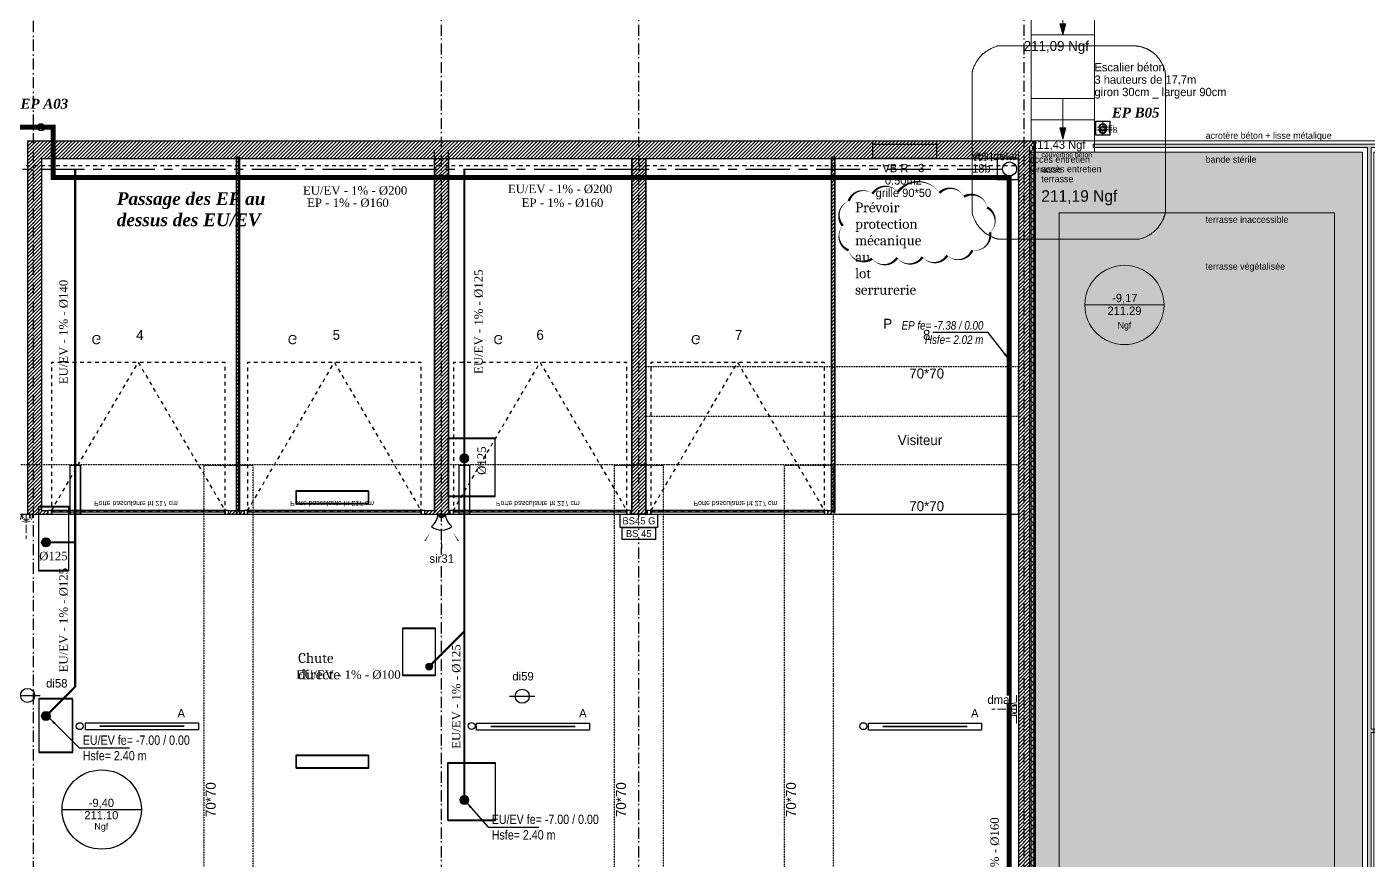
# Model space of a CAD drawing. Header units: centimetres. Extents: x 2191 to 12545, y -680 to 18662.
# Drawn here: x 5578 to 7479, y 8699 to 9880 of the extents above; entities that cross this region are included whole.
import ezdxf

# ---------------------------------------------------------------- set-up
doc = ezdxf.new("R2010")
doc.units = ezdxf.units.CM
for name, pattern in [('ACAD_ISO02W100', [15, 12, -3]), ('prlm_ep', [2.5, 1.25, -0.25, 0.25, -0.25, 0.25, -0.25]), ('prlm_eu', [2, 1.25, -0.25, 0.25, -0.25]), ('Style de ligne -1', [0.41664, 0.20828, -0.20836]), ('Style de ligne -6', [1.04164, 0.625, -0.20828, 0.06943, -0.13893]), ('VW-01', [0.41656, 0.20828, -0.20828])]:
    doc.linetypes.add(name, pattern=pattern)
for name, color, linetype, lineweight in [('B BATI-structure', 40, 'VW-01', 30), ('C ANNOTATIONS-modifications', 7, 'Continuous', 5), ('prlm-ELEC-CFO', 1, 'Continuous', 25), ('prlm-ELEC-SSI', 6, 'Continuous', 25)]:
    doc.layers.add(name, color=color, linetype=linetype, lineweight=lineweight)
for name, color, linetype in [('B GÈnÈral_Hatch', 252, 'Continuous'), ('B Général', 252, 'Continuous'), ('C ANNOTATIONS-axes horizontaux', 252, 'Style de ligne -1'), ('C ANNOTATIONS-niveaux', 252, 'Continuous'), ('C ANNOTATIONS-prestations', 252, 'Continuous'), ('C ANNOTATIONS-texte', 252, 'Continuous'), ('Général', 252, 'Continuous'), ('prlm-EAU-EP', 141, 'Continuous'), ('prlm-EAU-EPEXT', 145, 'Continuous'), ('prlm-EAU-EUEV', 25, 'Continuous'), ('prlm-GT', 242, 'Continuous'), ('prlm-MOD', 64, 'Continuous')]:
    doc.layers.add(name, color=color, linetype=linetype)
doc.styles.add('Eurostile', font='Eurosti.TTF')
doc.styles.add('Eurostile (bold)', font='Eurostib.TTF')
doc.styles.add('Eurostile (italic)', font='Eurostib.TTF')
doc.styles.add('prlm-eau-ep', font='timesbi.ttf', dxfattribs={"height": 18})
doc.styles.add('prlm-eau-euev', font='pala.ttf', dxfattribs={"height": 18})
doc.styles.add('prlm-elec-cfo', font='comic.ttf', dxfattribs={"height": 12})
doc.styles.add('prlm-elec-ssi', font='comic.ttf', dxfattribs={"height": 12})
doc.styles.add('prlm-mod', font='cambriaz.ttf', dxfattribs={"height": 18})
doc.styles.get("Standard").update_dxf_attribs({"font": 'isocp.shx', "height": 15})
doc.styles.add('Times New Roman (bold italic)', font='timesbi.ttf')
doc.dimstyles.new('ISO-25', dxfattribs={"dimtxt": 2.5, "dimasz": 2.5, "dimexe": 1.25, "dimexo": 0.625, "dimtad": 1, "dimtxsty": 'Standard', "dimcen": 2.5, "dimadec": 0, "dimazin": 0, "dimtfac": 1, "dimtmove": 0, "dimatfit": 3, "dimfxl": 1, "dimarcsym": 0})
pattern_1 = [(45, (-631.0246, 4809.0234), (2.4253472, -2.6458333), [])]

# ---------------------------------------------------------------- blocks, each defined once
blk = doc.blocks.new('Groupe-149-1')
at = {"layer": 'B GÈnÈral_Hatch', "linetype": 'Continuous', "lineweight": 0}
h = blk.add_hatch(color=7, dxfattribs=at)
h.paths.add_polyline_path([(8102.5, 3271.4), (7632.5, 3271.4), (7632.5, 4893.4), (8102.5, 4893.4)])
h.paths.add_polyline_path([(7672.5, 3311.4), (8062.9, 3311.4), (8062.9, 4807.5), (7672.5, 4807.5), (7672.5, 3305.9)])
at = {"layer": 'B GÈnÈral_Hatch', "linetype": 'Continuous', "lineweight": 5}
h = blk.add_hatch(dxfattribs=at)
h.set_pattern_fill('H_BETON', style=0, pattern_type=2)
h.set_pattern_definition([(-142.125, (18.52, 3.53), (43.7117, -46.2287), [20.1116, -70.00223]), (-46.603, (18.52, 3.53), (74.8986, 50.10696), [10.1363, -53.48606]), (-168.1342, (25.97, -3.92), (43.22876, -46.14675), [23.8315, -66.28233]), (-45, (74.487, 21.94), (26.14722, 36.694), [3.74198, -41.31494]), (28.99596, (32.19, 40.13), (42.29579, -18.18976), [4.24987, -37.59605]), (-23.1986, (33.07, 39.688), (10.64927, 43.78035), [6.71663, -38.34028]), (-45.27307, (35.91, 42.19), (26.3218, 36.56896), [6.6235, -39.4178]), (-170.5377, (0, 0), (58.6455, -170.4193), [10.729, -169.4987]), (-107.3538, (-22.49, 19.844), (44.63721, -6.13557), [7.39208, -37.66483]), (-54.46244, (-22.49, 19.844), (45.86113, -6.17366), [7.58682, -37.4701]), (179.84497, (-18.991, 13.656), (41.80673, -21.85841), [5.26239, -34.29632])])
h.paths.add_polyline_path([(7672.5, 4807.5), (8062.9, 4807.5), (8062.9, 3311.4), (7672.5, 3311.4)])
at = {"layer": 'B Général', "color": 7, "linetype": 'Continuous', "lineweight": 20, "flags": 128}
for points in [[(8102.5, 3271.4), (7632.5, 3271.4), (7632.5, 4893.4), (8102.5, 4893.4)], [(7672.5, 3311.4), (8062.9, 3311.4), (8062.9, 4807.5), (7672.5, 4807.5), (7672.5, 3305.9)]]:
    blk.add_lwpolyline(points, close=True, dxfattribs=at)
at = {"layer": 'B Général', "color": 7, "linetype": 'Continuous', "lineweight": 5, "flags": 128}
blk.add_lwpolyline([(7672.5, 4807.5), (8062.9, 4807.5), (8062.9, 3311.4), (7672.5, 3311.4)], close=True, dxfattribs=at)
blk = doc.blocks.new('Alti BAT B TERRASSE R-3')
at = {"layer": 'C ANNOTATIONS-niveaux', "color": 7, "linetype": 'Continuous', "lineweight": 5}
blk.add_line((-56.7, -0.5), (55.8, -0.5), dxfattribs=at)
blk.add_circle((-0.5, -0.5), 56.2, dxfattribs=at)
at = {"layer": 'C ANNOTATIONS-niveaux', "color": 7, "attachment_point": 2, "rotation": 0, "line_spacing_factor": 0.894142, "style": 'Eurostile'}
for s, insert, char_height in [('-9,17', (0, 15.3), 11.77), ('211.29', (-0.5, -2.7), 11.77), ('Ngf', (-0.5, -24.5), 9.41)]:
    blk.add_mtext(s, dxfattribs=dict(at, insert=insert, char_height=char_height))
blk = doc.blocks.new('EP')
at = {"layer": 'B GÈnÈral_Hatch', "linetype": 'Continuous', "lineweight": 0}
h = blk.add_hatch(color=7, dxfattribs=at)
edge = h.paths.add_edge_path()
edge.add_arc((0, 0), 5, 0, 180, ccw=False)
edge.add_arc((0, 0), 5, 180, 360, ccw=False)
edge = h.paths.add_edge_path()
edge.add_arc((0, 0), 4.33, 0, 180, ccw=False)
edge.add_arc((0, 0), 4.33, 180, 360, ccw=False)
at = {"layer": 'B Général', "color": 7, "linetype": 'Continuous', "lineweight": 5}
for p, q in [((-7.5, 0), (-2.5, 0)), ((0, 7.5), (0, 2.5)), ((7.5, 0), (2.5, 0)), ((0, -7.5), (0, -2.5))]:
    blk.add_line(p, q, dxfattribs=at)
at = {"layer": 'B Général', "color": 7, "linetype": 'Continuous', "lineweight": 5, "flags": 128}
for points in [[(-5, 0, -1), (5, 0, -1)], [(-4.3, 0, -1), (4.3, 0, -1)]]:
    blk.add_lwpolyline(points, format="xyb", close=True, dxfattribs=at)
at = {"layer": 'C ANNOTATIONS-prestations', "insert": (7.5, 4), "char_height": 7.06, "attachment_point": 1, "line_spacing_factor": 0.894142, "style": 'Eurostile'}
blk.add_mtext('EP', dxfattribs=at)
blk = doc.blocks.new('xi.epext')
at = {"layer": 'prlm-EAU-EPEXT', "color": 0, "linetype": 'ByBlock', "lineweight": -2}
blk.add_circle((0, 0), 5, dxfattribs=at)
blk = doc.blocks.new('Groupe-163-1')
at = {"layer": 'prlm-EAU-EPEXT'}
blk.add_blockref('xi.epext', (7734.2, 4928.8), dxfattribs=at)
at = {"layer": 'prlm-EAU-EPEXT', "insert": (7747.2, 4956.4), "char_height": 13.99, "width": 86.195, "attachment_point": 1, "line_spacing_factor": 1.004802, "style": 'Times New Roman (bold italic)'}
blk.add_mtext('EP B05', dxfattribs=at)
blk = doc.blocks.new('Groupe-164-1')
at = {"layer": 'B GÈnÈral_Hatch', "linetype": 'Continuous', "lineweight": 0}
for points in [[(7681.8, 5075.3), (7677.5, 5059.4), (7673.3, 5075.3)], [(7681.8, 4927.9), (7677.5, 4912), (7673.3, 4927.9)]]:
    blk.add_hatch(color=7, dxfattribs=at).paths.add_polyline_path(points)
at = {"layer": 'B Général', "color": 7, "linetype": 'Continuous', "lineweight": 5}
for p, q in [((7677.5, 5164.4), (7677.5, 5059.4)), ((7677.5, 4969.4), (7677.5, 4912)), ((7722.5, 4939.4), (7632.5, 4939.4)), ((7722.5, 4909.4), (7632.5, 4909.4))]:
    blk.add_line(p, q, dxfattribs=at)
at = {"layer": 'B Général', "color": 7, "linetype": 'Style de ligne -1', "lineweight": 5, "flags": 128}
for points in [[(7632.5, 5269.4), (7632.5, 5299.4), (7722.5, 5299.4), (7722.5, 5269.4)], [(7632.5, 5239.4), (7632.5, 5269.4), (7722.5, 5269.4), (7722.5, 5239.4)], [(7632.5, 5209.4), (7632.5, 5239.4), (7722.5, 5239.4), (7722.5, 5209.4)], [(7632.5, 5179.4), (7632.5, 5209.4), (7722.5, 5209.4), (7722.5, 5179.4)], [(7632.5, 5179.4), (7632.5, 5149.4), (7722.5, 5179.4)]]:
    blk.add_lwpolyline(points, close=True, dxfattribs=at)
at = {"layer": 'B Général', "color": 7, "linetype": 'Continuous', "lineweight": 5, "flags": 128}
blk.add_lwpolyline([(7632.5, 5149.4), (7722.5, 5149.4), (7722.5, 5179.4)], dxfattribs=at)
for points in [[(7632.5, 5119.4), (7632.5, 5149.4), (7722.5, 5149.4), (7722.5, 5119.4)], [(7632.5, 5089.4), (7632.5, 5119.4), (7722.5, 5119.4), (7722.5, 5089.4)], [(7632.5, 5059.4), (7632.5, 5089.4), (7722.5, 5089.4), (7722.5, 5059.4)], [(7722.5, 5059.4), (7722.5, 4969.4), (7632.5, 4969.4), (7632.5, 5059.4)], [(7681.8, 5075.3), (7677.5, 5059.4), (7673.3, 5075.3)], [(7722.5, 4969.4), (7722.5, 4909.4), (7632.5, 4909.4), (7632.5, 4969.4)], [(7681.8, 4927.9), (7677.5, 4912), (7673.3, 4927.9)]]:
    blk.add_lwpolyline(points, close=True, dxfattribs=at)
blk = doc.blocks.new('Groupe-165-1')
at = {"layer": 'C ANNOTATIONS-niveaux', "color": 7, "insert": (7622.2, 5050.9), "char_height": 14.12, "attachment_point": 1, "line_spacing_factor": 0.894142, "style": 'Eurostile (italic)'}
blk.add_mtext('211,09 Ngf', dxfattribs=at)
blk = doc.blocks.new('A 70.Parking Spaces-2')
at = {"layer": 'B Général', "linetype": 'Continuous'}
for p, q in [((0, 0), (0, 500)), ((278.5, 0), (278.5, 500)), ((557, 0), (557, 500)), ((0, 0), (557, 0))]:
    blk.add_line(p, q, dxfattribs=at)
at = {"layer": 'B Général', "extrusion": (0, 0, -1), "char_height": 14.12, "attachment_point": 5, "text_direction": (1, 0, 0), "line_spacing_factor": 0.894142, "style": 'Eurostile'}
for s, insert in [('4', (139.25, 250)), ('5', (417.75, 250))]:
    blk.add_mtext(s, dxfattribs=dict(at, insert=insert))
blk = doc.blocks.new('A 70.Parking Spaces-3')
at = {"layer": 'B Général', "linetype": 'Continuous'}
for p, q in [((0, 0), (0, 500)), ((260, 0), (260, 500)), ((0, 0), (260, 0))]:
    blk.add_line(p, q, dxfattribs=at)
at = {"layer": 'B Général', "extrusion": (0, 0, -1), "insert": (130, 250), "char_height": 14.1, "attachment_point": 5, "text_direction": (1, 0, 0), "line_spacing_factor": 0.894142, "style": 'Eurostile'}
blk.add_mtext('6', dxfattribs=at)
blk = doc.blocks.new('A 70.Parking Spaces-5')
at = {"layer": 'B Général', "linetype": 'Continuous'}
for p, q in [((0, 0), (0, 500)), ((263, 0), (263, 500)), ((0, 0), (263, 0))]:
    blk.add_line(p, q, dxfattribs=at)
at = {"layer": 'B Général', "extrusion": (0, 0, -1), "insert": (131.5, 250), "char_height": 14.1, "attachment_point": 5, "text_direction": (1, 0, 0), "line_spacing_factor": 0.894142, "style": 'Eurostile'}
blk.add_mtext('7', dxfattribs=at)
blk = doc.blocks.new('A 70.Alti BAT A R-3')
at = {"layer": 'C ANNOTATIONS-niveaux', "linetype": 'Continuous'}
blk.add_line((-56.2, 0), (56.2, 0), dxfattribs=at)
blk.add_circle((0, 0), 56.2, dxfattribs=at)
at = {"layer": 'C ANNOTATIONS-niveaux', "attachment_point": 2, "rotation": 0, "line_spacing_factor": 0.894142, "style": 'Eurostile'}
for s, insert, char_height in [('-9,40', (-0.5, 15.3), 11.77), ('211.10', (-0.5, -2.2), 11.77), ('Ngf', (-0.5, -19.2), 9.41)]:
    blk.add_mtext(s, dxfattribs=dict(at, insert=insert, char_height=char_height))
blk = doc.blocks.new('A 70.Parking Spaces-8')
at = {"layer": 'B Général', "linetype": 'Continuous'}
for p, q in [((0, 0), (0, 500)), ((260, 0), (260, 500)), ((0, 0), (260, 0))]:
    blk.add_line(p, q, dxfattribs=at)
at = {"layer": 'B Général', "extrusion": (0, 0, -1), "insert": (130, 250), "char_height": 14.1, "attachment_point": 5, "text_direction": (1, 0, 0), "line_spacing_factor": 0.894142, "style": 'Eurostile'}
blk.add_mtext('8', dxfattribs=at)
blk = doc.blocks.new('A 70.Porte basculante ht200cm')
at = {"layer": 'B Général', "linetype": 'Style de ligne -1', "ltscale": 25.4}
for p, q in [((-123, -2.5), (0, -212.5)), ((0, -212.5), (123, -2.5))]:
    blk.add_line(p, q, dxfattribs=at)
at = {"layer": 'B Général', "linetype": 'Continuous', "flags": 128}
for points in [[(-128, 2.5), (128, 2.5), (128, -2.5), (-128, -2.5)], [(-123, 2.5), (123, 2.5), (123, -0.5), (-123, -0.5)]]:
    blk.add_lwpolyline(points, close=True, dxfattribs=at)
at = {"layer": 'B Général', "flags": 128}
for points in [[(-128, 2.5), (-123, 2.5), (-123, -2.5), (-128, -2.5)], [(123, 2.5), (128, 2.5), (128, -2.5), (123, -2.5)]]:
    blk.add_lwpolyline(points, close=True, dxfattribs=at)
at = {"layer": 'B Général', "linetype": 'Style de ligne -1', "ltscale": 25.4, "flags": 128}
blk.add_lwpolyline([(-123, -2.5), (123, -2.5), (123, -212.5), (-123, -212.5)], close=True, dxfattribs=at)
at = {"layer": 'B Général', "insert": (-66, -238.4), "char_height": 12.9, "attachment_point": 1, "line_spacing_factor": 0.894142, "style": 'Eurostile'}
blk.add_mtext('G', dxfattribs=at)
at = {"layer": 'C ANNOTATIONS-prestations', "insert": (-62.6, -9), "char_height": 7.059, "attachment_point": 1, "line_spacing_factor": 0.894142, "style": 'Eurostile'}
blk.add_mtext('Porte basculante ht 217 cm', dxfattribs=at)
blk = doc.blocks.new('B 70.EP')
at = {"layer": 'B Général', "linetype": 'Continuous'}
for p, q in [((-7.5, 0), (-2.5, 0)), ((0, 7.5), (0, 2.5)), ((7.5, 0), (2.5, 0)), ((0, -7.5), (0, -2.5))]:
    blk.add_line(p, q, dxfattribs=at)
at = {"layer": 'B Général', "linetype": 'Continuous', "flags": 128}
for points in [[(-5, 0, -1), (5, 0, -1)], [(-4.3, 0, -1), (4.3, 0, -1)]]:
    blk.add_lwpolyline(points, format="xyb", close=True, dxfattribs=at)
at = {"layer": 'C ANNOTATIONS-prestations', "insert": (7.5, 4), "char_height": 7.06, "attachment_point": 1, "line_spacing_factor": 0.894142, "style": 'Eurostile'}
blk.add_mtext('EP', dxfattribs=at)
blk = doc.blocks.new('xi.ep')
at = {"layer": 'prlm-EAU-EP', "color": 0, "linetype": 'ByBlock', "lineweight": -2}
blk.add_circle((0, 0), 5, dxfattribs=at)
blk = doc.blocks.new('xi.eu')
at = {"layer": 'prlm-EAU-EUEV', "linetype": 'ByBlock', "lineweight": -2}
h = blk.add_hatch(color=0, dxfattribs=at)
edge = h.paths.add_edge_path()
edge.add_arc((0, 0), 5, 0, 360)
at = {"layer": 'prlm-EAU-EUEV', "color": 0, "linetype": 'ByBlock', "lineweight": 5}
blk.add_circle((0, 0), 5, dxfattribs=at)
blk = doc.blocks.new('xi.chu')
at = {"layer": 'prlm-EAU-EUEV', "linetype": 'ByBlock', "lineweight": 5}
blk.add_hatch(color=0, dxfattribs=at).paths.add_polyline_path([(6.5, 0, 1), (-6.5, 0, 1)])
at = {"layer": 'prlm-EAU-EUEV', "color": 0, "linetype": 'ByBlock', "lineweight": 5}
blk.add_circle((0, 0), 6.5, dxfattribs=at)
blk = doc.blocks.new('xi.lumA')
at = {"layer": 'prlm-ELEC-CFO', "color": 0, "linetype": 'ByBlock', "lineweight": -2, "ltscale": 50}
blk.add_lwpolyline([(-80, -5), (-80, 5), (80, 5), (80, -5)], close=True, dxfattribs=at)
at = {"layer": 'prlm-ELEC-CFO', "color": 0, "linetype": 'ByBlock', "lineweight": 5, "ltscale": 50, "const_width": 2.6}
blk.add_lwpolyline([(-60, 0), (60, 0), (60, 0)], dxfattribs=at)
blk = doc.blocks.new('xi.dma')
at = {"layer": 'prlm-ELEC-CFO', "color": 0, "linetype": 'ACAD_ISO02W100', "lineweight": 5, "flags": 128}
for points in [[(0, 0), (0, 35)], [(-20, 0), (20, 0)]]:
    blk.add_lwpolyline(points, dxfattribs=at)
at = {"layer": 'prlm-ELEC-CFO', "color": 0, "linetype": 'ByBlock', "lineweight": 5}
for radius, start, end in [(9, 145, 191.803), (6.5, 145, 199.0387), (9, 55, 125), (5, 145, 207.3745), (6.5, 55, 125), (5, 55, 125), (5, 332.6255, 35), (6.5, 340.9613, 35), (9, 348.197, 35)]:
    blk.add_arc((0, 2.4), radius, start, end, dxfattribs=at)
blk = doc.blocks.new('xi.bs45')
at = {"layer": 'prlm-ELEC-SSI', "color": 0, "linetype": 'ByBlock', "lineweight": -2}
blk.add_lwpolyline([(-23.5, 17), (23.5, 17), (23.5, 0), (-23.5, 0)], close=True, dxfattribs=at)
at = {"layer": 'prlm-ELEC-SSI', "color": 0, "linetype": 'ByBlock', "lineweight": -2, "insert": (-0.2, 8.4), "char_height": 10, "width": 43.769, "attachment_point": 5, "style": 'prlm-elec-cfo', "bg_fill": 3, "box_fill_scale": 1, "bg_fill_color": 256, "bg_fill_transparency": 0}
blk.add_mtext('BS 45', dxfattribs=at)
blk = doc.blocks.new('xi.bs45g')
at = {"layer": 'prlm-ELEC-SSI', "color": 0, "linetype": 'ByBlock', "lineweight": -2}
blk.add_lwpolyline([(-26.5, 19), (26.5, 19), (26.5, 0), (-26.5, 0)], close=True, dxfattribs=at)
at = {"layer": 'prlm-ELEC-SSI', "color": 0, "linetype": 'ByBlock', "lineweight": -2, "insert": (0.1, 9.5), "char_height": 10, "width": 49.661, "attachment_point": 5, "style": 'prlm-elec-cfo', "bg_fill": 3, "box_fill_scale": 1, "bg_fill_color": 256, "bg_fill_transparency": 0}
blk.add_mtext('BS45 G', dxfattribs=at)
blk = doc.blocks.new('xi.sir')
at = {"layer": 'prlm-ELEC-SSI'}
blk.add_hatch(color=0, dxfattribs=at).paths.add_polyline_path([(-4.8, 0), (4.8, 0, 1)])
at = {"layer": 'prlm-ELEC-SSI', "color": 0, "flags": 128}
for points in [[(-15.9, 25.5, 0, 1.5, 0), (-23.8, 38.2, 0, 0, 0)], [(0, 30, 0, 2.25, 0), (0, 48.8, 0, 0, 0)], [(15.9, 25.5, 0, 1.5, 0), (23.8, 38.2, 0, 0, 0)]]:
    blk.add_lwpolyline(points, format="xyseb", dxfattribs=at)
blk.add_lwpolyline([(-4.8, 0), (4.8, 0)], dxfattribs=at)
at = {"layer": 'prlm-ELEC-SSI', "color": 0}
for centre, radius, start, end in [((0, 0), 22.5, 50.6187, 129.3813), ((-33, -4.1), 28.5, 8.2221, 48.8754), ((0, 0), 4.81, 0, 180), ((33, -4.1), 28.5, 131.1246, 171.7779)]:
    blk.add_arc(centre, radius, start, end, dxfattribs=at)
blk = doc.blocks.new('xi.DI')
at = {"layer": 'prlm-ELEC-SSI', "color": 0, "linetype": 'ByBlock', "lineweight": -2, "flags": 128}
blk.add_lwpolyline([(-18, 0), (18, 0)], dxfattribs=at)
at = {"layer": 'prlm-ELEC-SSI', "color": 0, "linetype": 'ByBlock', "lineweight": -2}
blk.add_circle((0, 0), 10, dxfattribs=at)

msp = doc.modelspace()

# ---------------------------------------------------------------- hatches: boundary and pattern name
at = {"layer": 'B GÈnÈral_Hatch', "linetype": 'Continuous'}
h = msp.add_hatch(dxfattribs=at)
h.set_pattern_fill('50_BETON', color=256, style=0, pattern_type=2)
h.set_pattern_definition(pattern_1)
h.paths.add_polyline_path([(5578.9, 9189.4), (5598.9, 9194.4), (5598.9, 9693.4), (5578.9, 9718.4)])
h = msp.add_hatch(dxfattribs=at)
h.set_pattern_fill('50_BETON', color=256, style=0, pattern_type=2)
h.set_pattern_definition(pattern_1)
h.paths.add_polyline_path([(7007.5, 9718.4), (5578.9, 9718.4), (5598.9, 9693.4), (6983.5, 9693.4)])
h = msp.add_hatch(dxfattribs=at)
h.set_pattern_fill('50_BETON', color=256, style=0, pattern_type=2)
h.set_pattern_definition(pattern_1)
h.paths.add_polyline_path([(6155.7, 9705.3), (6155.7, 9194.4), (6175.7, 9189.4), (6175.7, 9705.3)])
h = msp.add_hatch(dxfattribs=at)
h.set_pattern_fill('50_BETON', color=256, style=0, pattern_type=2)
h.set_pattern_definition(pattern_1)
h.paths.add_polyline_path([(6983.5, 8085.5), (6999.5, 8060.5), (6999.5, 9710.1), (6983.5, 9693.4)])
at = {"layer": 'B GÈnÈral_Hatch', "linetype": 'Continuous', "lineweight": 0, "true_color": 0xaaaaaa}
msp.add_hatch(color=253, dxfattribs=at).paths.add_polyline_path([(7787.4, 8885), (7787.4, 8880), (7483.6, 8880), (7483.6, 8070.4), (7783.4, 8070.4), (7783.4, 8065.4), (6999.4, 8065.4), (6999.4, 8070.4), (7478.2, 8070.4), (7478.2, 9708.9), (7089.4, 9708.9), (7089.4, 9713.9), (7787.4, 9713.9), (7787.4, 9708.9), (7483.6, 9708.9), (7483.6, 8885)])
at = {"layer": 'B GÈnÈral_Hatch', "linetype": 'Continuous'}
h = msp.add_hatch(dxfattribs=at)
h.set_pattern_fill('02_ISOLANT', color=256, angle=90, style=0, pattern_type=2)
h.set_pattern_definition([(135, (-631.0246, 4809.0234), (-5.656854, -5.656854), []), (225, (-631.0246, 4809.0234), (-5.656854, 5.656854), [])])
h.paths.add_polyline_path([(6999.5, 8085.5), (7005.5, 8085.5), (7005.5, 9716.3), (6999.5, 9710.1)])
h = msp.add_hatch(dxfattribs=at)
h.set_pattern_fill('50_BETON', color=256, style=0, pattern_type=2)
h.set_pattern_definition(pattern_1)
h.paths.add_polyline_path([(5874.9, 9190.9), (5879.9, 9190.9), (5879.9, 9695.3), (5874.9, 9695.3)])
h = msp.add_hatch(dxfattribs=at)
h.set_pattern_fill('50_BETON', color=256, style=0, pattern_type=2)
h.set_pattern_definition(pattern_1)
h.paths.add_polyline_path([(6455.5, 9694.4), (6435.5, 9694.4), (6435.5, 9189.4), (6455.5, 9189.4)])
h = msp.add_hatch(dxfattribs=at)
h.set_pattern_fill('50_BETON', color=256, style=0, pattern_type=2)
h.set_pattern_definition(pattern_1)
h.paths.add_polyline_path([(6718.5, 9190.9), (6723.5, 9190.9), (6723.5, 9695.3), (6718.5, 9695.3)])
h = msp.add_hatch(dxfattribs=at)
h.set_pattern_fill('50_BETON', color=256, style=0, pattern_type=2)
h.set_pattern_definition(pattern_1)
h.paths.add_polyline_path([(5607.8, 9194.4), (5598.9, 9194.4), (5578.9, 9189.4), (5607.8, 9189.4)])
h = msp.add_hatch(dxfattribs=at)
h.set_pattern_fill('50_BETON', color=256, style=0, pattern_type=2)
h.set_pattern_definition(pattern_1)
h.paths.add_polyline_path([(5863.8, 9194.4), (5863.8, 9189.4), (5885.9, 9189.4), (5885.9, 9194.4)])
h = msp.add_hatch(dxfattribs=at)
h.set_pattern_fill('50_BETON', color=256, style=0, pattern_type=2)
h.set_pattern_definition(pattern_1)
h.paths.add_polyline_path([(6175.5, 9189.4), (6155.5, 9194.4), (6141.9, 9194.4), (6141.9, 9189.4)])
h = msp.add_hatch(dxfattribs=at)
h.set_pattern_fill('50_BETON', color=256, style=0, pattern_type=2)
h.set_pattern_definition(pattern_1)
h.paths.add_polyline_path([(6177.5, 9194.4), (6175.5, 9194.4), (6175.5, 9189.4), (6177.5, 9189.4)])
h = msp.add_hatch(dxfattribs=at)
h.set_pattern_fill('50_BETON', color=256, style=0, pattern_type=2)
h.set_pattern_definition(pattern_1)
h.paths.add_polyline_path([(6433.5, 9194.4), (6433.5, 9189.4), (6435.5, 9189.4), (6435.5, 9194.4)])
h = msp.add_hatch(dxfattribs=at)
h.set_pattern_fill('50_BETON', color=256, style=0, pattern_type=2)
h.set_pattern_definition(pattern_1)
h.paths.add_polyline_path([(6455.5, 9194.4), (6455.5, 9189.4), (6457.5, 9189.4), (6457.5, 9194.4)])
h = msp.add_hatch(dxfattribs=at)
h.set_pattern_fill('50_BETON', color=256, style=0, pattern_type=2)
h.set_pattern_definition(pattern_1)
h.paths.add_polyline_path([(6713.5, 9194.4), (6713.5, 9189.4), (6721, 9189.4), (6721, 9194.4)])

# ---------------------------------------------------------------- linework, layer by layer
at = {"layer": 'B BATI-structure', "flags": 128}
for points in [[(6983.5, 9328.4), (6983.5, 9398.4), (6455.5, 9398.4), (6455.5, 9328.4)], [(4571.9, 9189.4), (6983.5, 9189.4), (6983.5, 9259.4), (4571.9, 9259.4)], [(5898.9, 8518.3), (5898.9, 9258.3), (5828.9, 9258.3), (5828.9, 8518.3)], [(6480.5, 8518.4), (6480.5, 9258.4), (6410.5, 9258.4), (6410.5, 8518.4)], [(6721.5, 8518.4), (6721.5, 9258.4), (6651.5, 9258.4), (6651.5, 8518.4)]]:
    msp.add_lwpolyline(points, close=True, dxfattribs=at)
at = {"layer": 'B Général', "linetype": 'Continuous', "lineweight": 18}
for p, q in [((5578.9, 9718.4), (5578.9, 9189.4)), ((5578.9, 9718.4), (7007.5, 9718.4)), ((6155.7, 9194.4), (6155.7, 9705.3)), ((6175.7, 9194.4), (6175.7, 9705.3)), ((6999.5, 9710.1), (6999.5, 8085.5)), ((5598.9, 9693.4), (5598.9, 9194.4)), ((5608.9, 9693.4), (6983.5, 9693.4)), ((5874.9, 9190.9), (5874.9, 9695.3)), ((5879.9, 9190.9), (5879.9, 9695.3)), ((6435.5, 9189.4), (6435.5, 9694.4)), ((6455.5, 9189.4), (6455.5, 9694.4)), ((6718.5, 9190.9), (6718.5, 9695.3)), ((6723.5, 9190.9), (6723.5, 9695.3)), ((6983.5, 9693.4), (6983.5, 8085.5)), ((5578.9, 9189.4), (5607.8, 9189.4)), ((5598.9, 9194.4), (5607.8, 9194.4)), ((5863.8, 9194.4), (5885.9, 9194.4)), ((5863.8, 9189.4), (5885.9, 9189.4)), ((6141.9, 9194.4), (6155.5, 9194.4)), ((6141.9, 9189.4), (6175.5, 9189.4)), ((6175.5, 9194.4), (6177.5, 9194.4)), ((6175.5, 9189.4), (6177.5, 9189.4)), ((6433.5, 9194.4), (6435.5, 9194.4)), ((6433.5, 9189.4), (6435.5, 9189.4)), ((6455.5, 9194.4), (6457.5, 9194.4)), ((6455.5, 9189.4), (6457.5, 9189.4)), ((6713.5, 9194.4), (6721, 9194.4)), ((6713.5, 9189.4), (6721, 9189.4))]:
    msp.add_line(p, q, dxfattribs=at)
at = {"layer": 'B Général', "linetype": 'Continuous'}
for p, q in [((5578.9, 9718.4), (5578.9, 9189.4)), ((5578.9, 9718.4), (7007.5, 9718.4)), ((7007.5, 9718.4), (7007.5, 8085.5)), ((7007.5, 9718.4), (7007.5, 8085.5)), ((6155.7, 9194.4), (6155.7, 9705.3)), ((6175.7, 9194.4), (6175.7, 9705.3)), ((6999.5, 9710.1), (6999.5, 8085.5)), ((7005.5, 9716.3), (7005.5, 8085.5)), ((7005.5, 9716.3), (7005.5, 8085.5)), ((5598.9, 9693.4), (5598.9, 9194.4)), ((5608.9, 9693.4), (6983.5, 9693.4)), ((5879.9, 9695.3), (5874.9, 9695.3)), ((5874.9, 9190.9), (5874.9, 9695.3)), ((5879.9, 9190.9), (5879.9, 9695.3)), ((6435.5, 9189.4), (6435.5, 9694.4)), ((6455.5, 9189.4), (6455.5, 9694.4)), ((6723.5, 9695.3), (6718.5, 9695.3)), ((6718.5, 9190.9), (6718.5, 9695.3)), ((6723.5, 9190.9), (6723.5, 9695.3)), ((6983.5, 9693.4), (6983.5, 8588.4)), ((5578.9, 9189.4), (5607.8, 9189.4)), ((5598.9, 9194.4), (5607.8, 9194.4)), ((5607.8, 9189.4), (5607.8, 9194.4)), ((5863.8, 9194.4), (5885.9, 9194.4)), ((5863.8, 9189.4), (5863.8, 9194.4)), ((5863.8, 9189.4), (5885.9, 9189.4)), ((5885.9, 9189.4), (5885.9, 9194.4)), ((6141.9, 9194.4), (6155.5, 9194.4)), ((6141.9, 9189.4), (6141.9, 9194.4)), ((6141.9, 9189.4), (6175.5, 9189.4)), ((6175.5, 9194.4), (6177.5, 9194.4)), ((6175.5, 9189.4), (6177.5, 9189.4)), ((6177.5, 9189.4), (6177.5, 9194.4)), ((6433.5, 9194.4), (6435.5, 9194.4)), ((6433.5, 9189.4), (6433.5, 9194.4)), ((6433.5, 9189.4), (6435.5, 9189.4)), ((6435.5, 9189.4), (6435.5, 9194.4)), ((6455.5, 9189.4), (6435.5, 9189.4)), ((6455.5, 9194.4), (6457.5, 9194.4)), ((6455.5, 9189.4), (6455.5, 9194.4)), ((6455.5, 9189.4), (6457.5, 9189.4)), ((6457.5, 9189.4), (6457.5, 9194.4)), ((6713.5, 9194.4), (6721, 9194.4)), ((6713.5, 9189.4), (6713.5, 9194.4)), ((6713.5, 9189.4), (6721, 9189.4)), ((6723.5, 9189.4), (6983.5, 9189.4))]:
    msp.add_line(p, q, dxfattribs=at)
at = {"layer": 'B Général', "linetype": 'VW-01', "ltscale": 25.4}
msp.add_line((5576.9, 9683.4), (6983.5, 9683.4), dxfattribs=at)
at = {"layer": 'B Général', "color": 7, "linetype": 'Continuous', "lineweight": 5, "flags": 128}
for points in [[(7093.1, 9746.5), (7113.1, 9746.5), (7113.1, 9726.5), (7093.1, 9726.5)], [(7787.4, 8060.5), (6999.4, 8060.5), (6999.4, 8080.4), (7471.4, 8080.4), (7471.4, 9702.4), (7091.4, 9702.4), (7091.4, 9718.4), (7787.4, 9718.4), (7787.4, 9702.4), (7487.4, 9702.4), (7487.4, 8080.4), (7787.4, 8080.4)], [(7787.4, 8885), (7787.4, 8880), (7483.6, 8880), (7483.6, 8070.4), (7783.4, 8070.4), (7783.4, 8065.4), (6999.4, 8065.4), (6999.4, 8070.4), (7478.2, 8070.4), (7478.2, 9708.9), (7089.4, 9708.9), (7089.4, 9713.9), (7787.4, 9713.9), (7787.4, 9708.9), (7483.6, 9708.9), (7483.6, 8885)]]:
    msp.add_lwpolyline(points, close=True, dxfattribs=at)
at = {"layer": 'B Général', "linetype": 'Continuous', "flags": 128}
msp.add_lwpolyline([(7093.2, 9746.5), (7113.2, 9746.5), (7113.2, 9726.5), (7093.2, 9726.5)], close=True, dxfattribs=at)
at = {"layer": 'B Général', "flags": 128}
msp.add_lwpolyline([(6777.4, 9693.4), (6777.4, 9718.4), (6867.4, 9718.4), (6867.4, 9693.4)], close=True, dxfattribs=at)
at = {"layer": 'C ANNOTATIONS-axes horizontaux', "linetype": 'Style de ligne -6', "ltscale": 25.4}
for p, q in [((6165.9, 8094.4), (6165.9, 10629.4)), ((6445.5, 8094.4), (6445.5, 10629.4)), ((6991.5, 8094.4), (6991.5, 10629.4))]:
    msp.add_line(p, q, dxfattribs=at)
at = {"layer": 'C ANNOTATIONS-axes horizontaux', "linetype": 'Style de ligne -6', "ltscale": 25.4, "flags": 128}
msp.add_lwpolyline([(5643.8, 10629.4), (5643.8, 10545.9), (5586.9, 10496.9), (5586.9, 7894.4)], dxfattribs=at)
at = {"layer": 'C ANNOTATIONS-modifications', "color": 7, "lineweight": 5}
msp.add_open_spline([(7146.2, 9853), (7158.5, 9853), (7179.7, 9840.8), (7191.9, 9819.6), (7191.9, 9813.5), (7191.9, 9716), (7191.9, 9618.6), (7191.9, 9612.5), (7179.7, 9591.3), (7158.5, 9579), (7152.3, 9579), (7054.9, 9579), (6957.4, 9579), (6951.3, 9579), (6930.1, 9591.3), (6917.9, 9612.5), (6917.9, 9618.6), (6917.9, 9716), (6917.9, 9813.5), (6917.9, 9819.6), (6930.1, 9840.8), (6951.3, 9853), (6957.4, 9853), (7051.8, 9853), (7146.2, 9853)], degree=2, knots=[0, 0, 0, 1, 2, 3, 3, 5, 5, 6, 7, 8, 8, 10, 10, 11, 12, 13, 13, 15, 15, 16, 17, 18, 18, 19, 19, 19], dxfattribs=at)
at = {"layer": 'C ANNOTATIONS-niveaux', "linetype": 'Style de ligne -6', "ltscale": 25.4}
for p, q in [((6165.9, 8094.4), (6165.9, 10629.4)), ((6445.5, 8094.4), (6445.5, 10629.4)), ((6991.5, 8094.4), (6991.5, 10629.4))]:
    msp.add_line(p, q, dxfattribs=at)
at = {"layer": 'C ANNOTATIONS-niveaux', "linetype": 'Style de ligne -6', "ltscale": 25.4, "flags": 128}
msp.add_lwpolyline([(5643.8, 10629.4), (5643.8, 10545.9), (5586.9, 10496.9), (5586.9, 7894.4)], dxfattribs=at)
at = {"layer": 'C ANNOTATIONS-texte', "flags": 128}
msp.add_lwpolyline([(6777.4, 9713.4), (6777.4, 9718.4), (6867.4, 9718.4), (6867.4, 9713.4)], close=True, dxfattribs=at)
at = {"layer": 'prlm-EAU-EP', "linetype": 'prlm_ep', "ltscale": 20, "const_width": 7, "flags": 128}
msp.add_lwpolyline([(5557.6, 9737.7), (5615.3, 9737.7), (5615.3, 9666.6), (6970.3, 9666.6), (6970.3, 8099.6)], dxfattribs=at)
at = {"layer": 'prlm-EAU-EUEV', "linetype": 'prlm_eu', "ltscale": 50}
msp.add_line((3996.9, 9678.5), (6971, 9678.5), dxfattribs=at)
at = {"layer": 'prlm-EAU-EUEV', "linetype": 'prlm_eu', "ltscale": 50, "const_width": 3, "flags": 128}
for points in [[(5604.9, 8903.4), (5646.4, 8945), (5646.4, 9678.5)], [(6198, 8784.4), (6198, 9678.5)], [(5604.9, 9149.4), (5646.4, 9149.4)], [(6148.3, 8973.4), (6198, 9023.2)]]:
    msp.add_lwpolyline(points, dxfattribs=at)
at = {"layer": 'prlm-EAU-EUEV'}
msp.add_circle((6971, 9678.5), 10, dxfattribs=at)
at = {"layer": 'prlm-ELEC-CFO', "ltscale": 25}
for centre in [(5652.9, 8889), (6208.3, 8889.4), (6763.7, 8889)]:
    msp.add_circle(centre, 4.91, dxfattribs=at)
at = {"layer": 'prlm-GT'}
for points in [[(6241.7, 9296.9), (6174.9, 9296.9), (6174.9, 9215.4), (6241.7, 9215.4)], [(6241.9, 9296.1), (6175.2, 9296.1), (6175.2, 9214.6), (6241.9, 9214.6)], [(5959.8, 9222.8), (6061.8, 9222.8), (6061.8, 9204.4), (5959.8, 9204.4)], [(5960, 9221.9), (6062, 9221.9), (6062, 9203.5), (5960, 9203.5)], [(5594.9, 9200.6), (5636.9, 9200.6), (5636.9, 9109.4), (5594.9, 9109.4)], [(5595.1, 9199.7), (5637.1, 9199.7), (5637.1, 9108.5), (5595.1, 9108.5)], [(6156.7, 8961.4), (6110.7, 8961.4), (6110.7, 9028.4), (6156.7, 9028.4)], [(6156.9, 8960.5), (6110.9, 8960.5), (6110.9, 9027.5), (6156.9, 9027.5)], [(5594.9, 8852.5), (5642.8, 8852.5), (5642.8, 8928.4), (5594.9, 8928.4)], [(5595.1, 8851.6), (5643, 8851.6), (5643, 8927.5), (5595.1, 8927.5)], [(5959.8, 8848.4), (6061.8, 8848.4), (6061.8, 8830.1), (5959.8, 8830.1)], [(5960, 8847.5), (6062, 8847.5), (6062, 8829.2), (5960, 8829.2)], [(6241.7, 8755.9), (6174.9, 8755.9), (6174.9, 8837.4), (6241.7, 8837.4)], [(6241.9, 8755), (6175.2, 8755), (6175.2, 8836.5), (6241.9, 8836.5)]]:
    msp.add_lwpolyline(points, close=True, dxfattribs=at)
at = {"layer": 'prlm-MOD', "const_width": 2}
msp.add_lwpolyline([(6953.5, 9693.4), (6983.5, 9693.4), (6983.5, 9663.4), (6953.5, 9663.4)], close=True, dxfattribs=at)
at = {"layer": 'prlm-MOD'}
msp.add_lwpolyline([(6812.5, 9645.7, 0, 3.5, 0.520567), (6776.6, 9643.4, 0, 3.5, 0.520567), (6776.6, 9643.4, 0, 3.5, 0.520567), (6743.1, 9633.1, 0, 3.5, 0.520567), (6743.1, 9633.1, 0, 3.5, 0.520567), (6734.7, 9598, 0, 3.5, 0.520567), (6734.7, 9598, 0, 3.5, 0.520567), (6742.7, 9563.3, 0, 3.5, 0.520567), (6742.7, 9563.3, 0, 3.5, 0.520567), (6776.3, 9551.5, 0, 3.5, 0.520567), (6776.3, 9551.5, 0, 3.5, 0.520567), (6811.7, 9552.7, 0, 3.5, 0.520567), (6811.7, 9552.7, 0, 3.5, 0.520567), (6847.6, 9553.8, 0, 3.5, 0.520567), (6847.6, 9553.8, 0, 3.5, 0.520567), (6882.7, 9556.1, 0, 3.5, 0.520567), (6882.7, 9556.1, 0, 3.5, 0.520567), (6918.2, 9563.3, 0, 3.5, 0.520567), (6918.2, 9563.3, 0, 3.5, 0.520567), (6943.4, 9588.9, 0, 3.5, 0.520567), (6943.4, 9588.9, 0, 3.5, 0.520567), (6939.2, 9624, 0, 3.5, 0.520567), (6939.2, 9624, 0, 3.5, 0.520567), (6906.3, 9639.2, 0, 3.5, 0.520567), (6906.3, 9639.2, 0, 3.5, 0.520567), (6871.6, 9644.6, 0, 3.5, 0.520567), (6871.6, 9644.6, 0, 3.5, 0.520567)], format="xyseb", close=True, dxfattribs=at)
at = {"layer": 'prlm-MOD', "const_width": 2}
for points in [[(5638.9, 9258.5), (5653.9, 9258.5), (5653.9, 9189.4), (5638.9, 9189.4), (5638.9, 9259.4)], [(6190.5, 9258.5), (6205.5, 9258.5), (6205.5, 9189.4), (6190.5, 9189.4), (6190.5, 9259.4)]]:
    msp.add_lwpolyline(points, dxfattribs=at)

# ---------------------------------------------------------------- block references
at = {"layer": 'B Général', "color": 7}
for name in ['Groupe-164-1', 'Groupe-149-1']:
    msp.add_blockref(name, (-631.1, 4809), dxfattribs=at)
at = {"layer": 'B Général', "color": 7, "xscale": -1, "rotation": 180}
msp.add_blockref('EP', (7103.1, 9737.8), dxfattribs=at)
at = {"layer": 'B Général', "xscale": -1}
for name, p, rotation in [('B 70.EP', (7103.2, 9733.8), 180), ('A 70.Parking Spaces-2', (5598.9, 9693.4), 179.9999999973625), ('A 70.Parking Spaces-3', (6175.5, 9693.4), 179.9999999973625), ('A 70.Parking Spaces-5', (6455.5, 9693.4), 179.9999999973625), ('A 70.Parking Spaces-8', (6723.5, 9693.4), 179.9999999973625), ('A 70.Porte basculante ht200cm', (5735.8, 9191.9), 180), ('A 70.Porte basculante ht200cm', (6013.9, 9191.9), 180), ('A 70.Porte basculante ht200cm', (6305.5, 9191.9), 180), ('A 70.Porte basculante ht200cm', (6585.5, 9191.9), 180.0000000291563)]:
    msp.add_blockref(name, p, dxfattribs=dict(at, rotation=rotation))
at = {"layer": 'B Général'}
msp.add_blockref('A 70.Alti BAT A R-3', (5684, 8770.9), dxfattribs=at)
at = {"layer": 'C ANNOTATIONS-niveaux', "color": 7}
for name, p in [('Groupe-165-1', (-631.1, 4809)), ('Alti BAT B TERRASSE R-3', (7134.4, 9486.3))]:
    msp.add_blockref(name, p, dxfattribs=at)
at = {"layer": 'Général', "color": 7}
msp.add_blockref('Groupe-163-1', (-631.1, 4809), dxfattribs=at)
at = {"layer": 'prlm-EAU-EP'}
msp.add_blockref('xi.ep', (5598.1, 9737.7), dxfattribs=at)
at = {"layer": 'prlm-EAU-EPEXT'}
for p in [(5598.1, 9737.7), (7103.2, 9737.8)]:
    msp.add_blockref('xi.epext', p, dxfattribs=at)
at = {"layer": 'prlm-EAU-EUEV'}
for name, p in [('xi.chu', (6198, 9268.4)), ('xi.chu', (5604.9, 9149.4)), ('xi.eu', (6148.3, 8973.4))]:
    msp.add_blockref(name, p, dxfattribs=at)
at = {"layer": 'prlm-EAU-EUEV', "xscale": -1, "rotation": 180}
for p in [(5604.9, 8903.4), (6198, 8784.4)]:
    msp.add_blockref('xi.chu', p, dxfattribs=at)
at = {"layer": 'prlm-ELEC-CFO'}
for p, rotation in [((5576.9, 9189.4), 180), ((6980.8, 8912.9), 90)]:
    msp.add_blockref('xi.dma', p, dxfattribs=dict(at, rotation=rotation))
for p in [(5741.2, 8888.9), (6295.4, 8888.5), (6851, 8888.5)]:
    msp.add_blockref('xi.lumA', p, dxfattribs=at)
at = {"layer": 'prlm-ELEC-SSI'}
for name, p, rotation in [('xi.sir', (6165.9, 9189.4), 180), ('xi.DI', (6280.1, 8931.4), 0.001060557933219683)]:
    msp.add_blockref(name, p, dxfattribs=dict(at, rotation=rotation))

# ---------------------------------------------------------------- texts
at = {"layer": 'B BATI-structure', "char_height": 14.12, "width": 80.468, "attachment_point": 2, "line_spacing_factor": 0.894142, "style": 'Eurostile'}
for insert, rotation in [((6853.5, 9395.8), 0), ((6853.5, 9207.8), 0), ((5831.5, 8784.9), 90), ((6413.1, 8784.9), 90), ((6654.1, 8784.9), 90)]:
    msp.add_mtext('70*70', dxfattribs=dict(at, insert=insert, rotation=rotation))
at = {"layer": 'B Général', "insert": (6792, 9466.3), "char_height": 14.1, "attachment_point": 1, "line_spacing_factor": 0.894142, "style": 'Eurostile'}
msp.add_mtext('P', dxfattribs=at)
at = {"layer": 'C ANNOTATIONS-modifications', "color": 7, "insert": (6917.9, 9702.8), "char_height": 11.765, "width": 82.441, "attachment_point": 1, "line_spacing_factor": 0.894142, "style": 'Eurostile'}
msp.add_mtext('voir détail\\P18b', dxfattribs=at)
at = {"layer": 'C ANNOTATIONS-niveaux', "color": 7, "attachment_point": 1, "line_spacing_factor": 0.894142, "style": 'Eurostile'}
for s, insert, char_height in [('211,43 Ngf', (7001.5, 9718.8), 11.77), ('211,19 Ngf', (7016, 9648.5), 16.47)]:
    msp.add_mtext(s, dxfattribs=dict(at, insert=insert, char_height=char_height))
at = {"layer": 'C ANNOTATIONS-prestations', "color": 7, "insert": (7091.4, 9828.6), "char_height": 11.765, "width": 228.762, "attachment_point": 1, "line_spacing_factor": 0.894142, "style": 'Eurostile'}
msp.add_mtext('Escalier béton \\P3 hauteurs de 17,7m\\Pgiron 30cm _ largeur 90cm', dxfattribs=at)
at = {"layer": 'C ANNOTATIONS-prestations', "line_spacing_factor": 0.894142, "style": 'Eurostile'}
for s, insert, char_height, width, attachment_point in [('acrotère béton + lisse métalique', (7248.9, 9730.7), 9.412, 217.612, 1), ('accès entretien terrasse', (6999.5, 9696.7), 9.412, 103.001, 1), ('accès entretien terrasse', (7016, 9683.2), 9.412, 103.001, 1), ('bande stérile', (7248.9, 9696.7), 9.412, 217.612, 1), ('terrasse inaccessible', (7248.9, 9611.6), 9.412, 198.192, 1), ('terrasse végétalisée', (7248.9, 9545.3), 9.412, 217.612, 1), ('Visiteur', (6844, 9301.4), 14.12, 250, 2)]:
    msp.add_mtext(s, dxfattribs=dict(at, insert=insert, char_height=char_height, width=width, attachment_point=attachment_point))
at = {"layer": 'C ANNOTATIONS-prestations', "line_spacing_factor": 0.894142}
for s, insert, char_height, attachment_point, style in [('couvertine béton', (7016, 9702.2), 7.059, 1, 'Eurostile'), ('VB R - 3 \\P{\\fEurostile|b0|i0|c0|p0;0.50m2\\P}{\\fEurostile|b0|i0|c0|p0;grille 90*50}', (6820.5, 9685.7), 11.765, 2, 'Eurostile (bold)')]:
    msp.add_mtext(s, dxfattribs=dict(at, insert=insert, char_height=char_height, attachment_point=attachment_point, style=style))
at = {"layer": 'prlm-EAU-EP', "linetype": 'prlm_ep', "ltscale": 20, "insert": (5568.9, 9778), "char_height": 14, "width": 86.195, "attachment_point": 1, "style": 'prlm-eau-ep'}
msp.add_mtext('EP A03', dxfattribs=at)
at = {"layer": 'prlm-EAU-EP', "insert": (5705.4, 9645.5), "char_height": 18, "attachment_point": 1, "style": 'prlm-eau-ep'}
msp.add_mtext_dynamic_manual_height_columns('Passage des EP au dessus des EU/EV', width=228.591, gutter_width=90, heights=[0], dxfattribs=at)
at = {"layer": 'prlm-EAU-EP'}
for s, insert, char_height, width, attachment_point, style in [('EP - 1% - %%C160', (5975.2, 9636.7), 12, 151.086, 1, 'prlm-eau-euev'), ('EP - 1% - %%C160', (6279.4, 9636.7), 12, 151.086, 1, 'prlm-eau-euev'), ('\\pxt15000;{\\fArial Narrow|b0|i1|c0|p34;EP fe= -7.38 / 0.00 Hsfe= 2.02 m}', (6933.9, 9446.7), 12.1, 149.949, 6, 'prlm-eau-ep')]:
    msp.add_mtext(s, dxfattribs=dict(at, insert=insert, char_height=char_height, width=width, attachment_point=attachment_point, style=style))
at = {"layer": 'prlm-EAU-EP', "insert": (6943.8, 8644), "char_height": 12, "width": 151.086, "attachment_point": 1, "rotation": 90, "style": 'prlm-eau-euev'}
msp.add_mtext('EP - 1% - %%C160', dxfattribs=at)
at = {"layer": 'prlm-EAU-EUEV'}
for s, insert, char_height, width, attachment_point, style in [('R11', (6919.4, 9701.7), 12, 190.757, 1, 'prlm-eau-euev'), ('EU/EV - 1% - %%C200', (5969.2, 9654.1), 12, 190.757, 1, 'prlm-eau-euev'), ('EU/EV - 1% - %%C200', (6259.8, 9656.3), 12, 190.757, 1, 'prlm-eau-euev'), ('%%C125', (5595.4, 9136.1), 12, 190.757, 1, 'prlm-eau-euev'), ('Chute directe ', (5962.6, 8992.7), 14, 1.326, 1, 'prlm-mod'), ('EU/EV - 1% - %%C100', (5959.9, 8968.1), 12, 190.757, 1, 'prlm-eau-euev'), ('\\pxt15000;{\\fArial Narrow|b0|i0|c0|p34;EU/EV fe= -7.00 / 0.00 Hsfe= 2.40 m}', (5657.2, 8858.1), 13.2, 176.441, 4, 'prlm-eau-euev'), ('\\pxt15000;{\\fArial Narrow|b0|i0|c0|p34;EU/EV fe= -7.00 / 0.00 Hsfe= 2.40 m}', (6237, 8745.9), 13.2, 176.441, 4, 'prlm-eau-euev')]:
    msp.add_mtext(s, dxfattribs=dict(at, insert=insert, char_height=char_height, width=width, attachment_point=attachment_point, style=style))
at = {"layer": 'prlm-EAU-EUEV', "char_height": 12, "width": 190.757, "attachment_point": 1, "rotation": 90, "style": 'prlm-eau-euev'}
for s, insert in [('EU/EV - 1% - %%C125', (6212.2, 9388.1)), ('EU/EV - 1% - %%C140', (5623.8, 9373.5)), ('%%C125', (6216.6, 9245.1)), ('EU/EV - 1% - %%C125', (5623.8, 8965.3)), ('EU/EV - 1% - %%C125', (6180.5, 8856.9))]:
    msp.add_mtext(s, dxfattribs=dict(at, insert=insert))
at = {"layer": 'prlm-MOD', "insert": (6752.1, 9631.1), "char_height": 14, "width": 1.326, "attachment_point": 1, "style": 'prlm-mod'}
msp.add_mtext('Prévoir protection\\Pmécanique au\\Plot serrurerie', dxfattribs=at)

# ---------------------------------------------------------------- leaders
at = {"layer": 'prlm-EAU-EP'}
msp.add_leader([(6970.3, 9408.5), (6940.8, 9446.7), (6862.2, 9446.7)], dimstyle='ISO-25', override={"dimasz": 10, "dimtad": 0}, dxfattribs=at)
at = {"layer": 'prlm-EAU-EUEV'}
for points in [[(5610.4, 8900), (5651.9, 8858.1), (5723.6, 8858.1)], [(6200.8, 8781.3), (6231.7, 8745.9), (6303.5, 8745.9)]]:
    msp.add_leader(points, dimstyle='ISO-25', override={"dimasz": 10, "dimgap": 0.625, "dimtad": 0}, dxfattribs=at)

# ---------------------------------------------------------------- next in the draw order: block references
at = {"layer": 'prlm-ELEC-SSI'}
msp.add_blockref('xi.bs45', (6445.5, 9153.4), dxfattribs=at)

# ---------------------------------------------------------------- next in the draw order: texts
at = {"layer": 'prlm-ELEC-CFO', "lineweight": 20, "char_height": 12, "attachment_point": 2, "line_spacing_factor": 0.8, "style": 'prlm-elec-cfo', "bg_fill": 3, "box_fill_scale": 0.95, "bg_fill_color": 256, "bg_fill_transparency": 0}
for s, insert in [('dma', (6955.2, 8932.6)), ('A', (5796.8, 8913.4)), ('A', (6366.1, 8913.4)), ('A', (6921.7, 8913.4))]:
    msp.add_mtext(s, dxfattribs=dict(at, insert=insert))
at = {"layer": 'prlm-ELEC-SSI', "lineweight": 20, "insert": (6166, 9132.5), "char_height": 12, "attachment_point": 2, "line_spacing_factor": 0.8, "style": 'prlm-elec-ssi', "bg_fill": 3, "box_fill_scale": 0.95, "bg_fill_color": 256, "bg_fill_transparency": 0}
msp.add_mtext('{sir31}', dxfattribs=at)
at = {"layer": 'prlm-ELEC-SSI', "lineweight": 20, "char_height": 12, "attachment_point": 2, "rotation": 0.0011, "line_spacing_factor": 0.8, "style": 'prlm-elec-ssi', "bg_fill": 3, "box_fill_scale": 0.95, "bg_fill_color": 256, "bg_fill_transparency": 0}
for s, insert in [('{di58}', (5620.3, 8955.8)), ('{di59}', (6281.3, 8965.8))]:
    msp.add_mtext(s, dxfattribs=dict(at, insert=insert))

# ---------------------------------------------------------------- next in the draw order: block references
at = {"layer": 'prlm-ELEC-SSI'}
msp.add_blockref('xi.bs45g', (6445.5, 9170.4), dxfattribs=at)
at = {"layer": 'prlm-ELEC-SSI', "rotation": 0.001060557933219683}
msp.add_blockref('xi.DI', (5578.9, 8932.6), dxfattribs=at)

doc.saveas('drawing.dxf')
